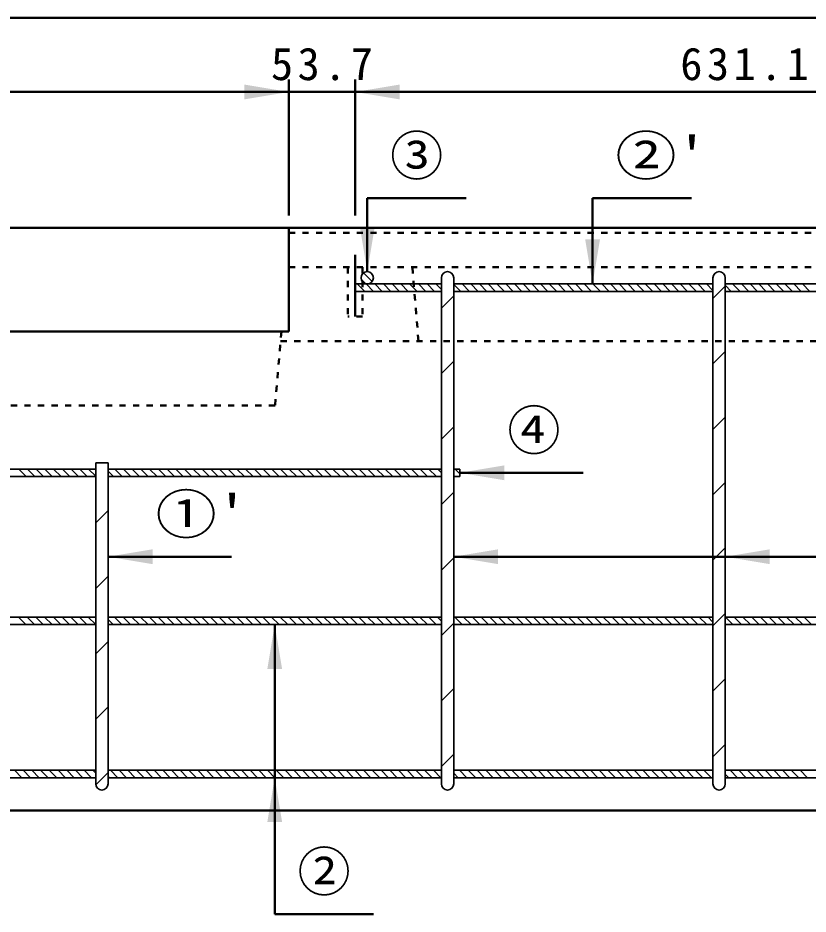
# Model space of a CAD drawing. Units: millimetres, scale not verified. Extents: x 100 to 4105, y 100 to 2870.
# Drawn here: x 2976 to 3616, y 1025 to 1751 of the extents above; entities that cross this region are included whole.
import ezdxf
from ezdxf.enums import TextEntityAlignment as Align

# ---------------------------------------------------------------- set-up
doc = ezdxf.new("R2010")
doc.units = ezdxf.units.MM
doc.header["$LTSCALE"] = 5
doc.linetypes.add('USER1', pattern=[13.4, 10, -1.2, 1, -1.2])
doc.linetypes.add('USER2', pattern=[2.2, 1, -1.2])
doc.layers.add('V-nasSTD', color=7, linetype='Continuous', lineweight=50)
doc.styles.add('ＭＳ ゴシック', font='')
doc.styles.get('ＭＳ ゴシック').set_extended_font_data('MS Gothic')

msp = doc.modelspace()

# ---------------------------------------------------------------- hatches: boundary and pattern name
at = {"layer": 'V-nasSTD'}
for points in [[(3159.85, 1685.38), (3195.85, 1691.38), (3159.85, 1697.38)], [(3285.55, 1697.38), (3249.55, 1691.38), (3285.55, 1685.38)], [(3265.35, 1581.88), (3259.35, 1545.88), (3253.35, 1581.88)], [(3447.85, 1571.88), (3441.85, 1535.88), (3435.85, 1571.88)], [(3370.35, 1388.88), (3334.35, 1382.88), (3370.35, 1376.88)], [(3085.35, 1320.872), (3049.35, 1314.872), (3085.35, 1308.872)], [(3365.35, 1320.872), (3329.35, 1314.872), (3365.35, 1308.872)], [(3585.35, 1320.872), (3549.35, 1314.872), (3585.35, 1308.872)], [(3190.35, 1223.88), (3184.35, 1259.88), (3178.35, 1223.88)], [(3190.35, 1099.88), (3184.35, 1135.88), (3178.35, 1099.88)]]:
    msp.add_hatch(color=256, dxfattribs=at).paths.add_polyline_path(points)

# ---------------------------------------------------------------- linework, layer by layer
for p, q in [((1934.35, 1751.38), (3934.35, 1751.38)), ((3195.85, 1591.38), (3195.85, 1701.38)), ((3249.55, 1591.38), (3249.55, 1701.38)), ((2672.85, 1691.38), (3195.85, 1691.38)), ((3195.85, 1691.38), (3249.55, 1691.38)), ((3249.55, 1691.38), (3880.65, 1691.38)), ((3259.35, 1605.38), (3259.35, 1545.88)), ((3259.35, 1605.38), (3339.35, 1605.38)), ((3441.85, 1605.38), (3441.85, 1535.88)), ((3441.85, 1605.38), (3521.85, 1605.38)), ((2672.85, 1581.38), (3195.85, 1581.38)), ((3195.85, 1581.38), (3934.35, 1581.38)), ((3195.85, 1581.38), (3195.85, 1497.38)), ((2672.85, 1497.38), (3195.85, 1497.38)), ((3334.35, 1382.88), (3434.35, 1382.88)), ((3049.35, 1314.872), (3149.35, 1314.872)), ((4037.35, 1314.872), (3329.35, 1314.872)), ((3184.35, 1025.38), (3184.35, 1259.88)), ((1934.35, 1109.38), (3934.35, 1109.38)), ((3184.35, 1025.38), (3264.35, 1025.38))]:
    msp.add_line(p, q, dxfattribs=at)
at = {"layer": 'V-nasSTD', "linetype": 'USER2'}
for p, q in [((3195.85, 1577.38), (3934.35, 1577.38)), ((3195.85, 1549.38), (3934.35, 1549.38)), ((3243.55, 1549.38), (3243.55, 1509.38)), ((3255.55, 1549.38), (3255.55, 1509.38)), ((3295.85, 1549.38), (3300.85, 1489.38)), ((3255.55, 1509.38), (3243.55, 1509.38)), ((3189.85, 1497.38), (3184.591, 1437.269)), ((3189.151, 1489.38), (3934.35, 1489.38)), ((3184.591, 1437.269), (2684.109, 1437.269))]:
    msp.add_line(p, q, dxfattribs=at)
at = {"layer": 'V-nasSTD', "linetype": 'USER1'}
msp.add_line((3249.55, 1559.38), (3249.55, 1509.38), dxfattribs=at)
at = {"layer": 'V-nasSTD', "lineweight": 35}
for p, q in [((3254.494, 1539.69), (3258.16, 1536.024)), ((3256.364, 1544.891), (3263.361, 1537.894)), ((3319.35, 1130.88), (3319.35, 1540.88)), ((3329.35, 1540.88), (3329.35, 1130.88)), ((3539.35, 1130.88), (3539.35, 1540.88)), ((3549.35, 1540.88), (3549.35, 1130.88)), ((3319.35, 1535.88), (3249.35, 1535.88)), ((3249.35, 1529.88), (3249.35, 1535.88)), ((3251.232, 1535.88), (3257.232, 1529.88)), ((3258.304, 1535.88), (3264.304, 1529.88)), ((3265.375, 1535.88), (3271.375, 1529.88)), ((3272.446, 1535.88), (3278.446, 1529.88)), ((3279.517, 1535.88), (3285.517, 1529.88)), ((3286.588, 1535.88), (3292.588, 1529.88)), ((3293.659, 1535.88), (3299.659, 1529.88)), ((3300.73, 1535.88), (3306.73, 1529.88)), ((3307.801, 1535.88), (3313.801, 1529.88)), ((3314.872, 1535.88), (3319.35, 1531.402)), ((3329.35, 1535.88), (3539.35, 1535.88)), ((3329.35, 1535.544), (3335.014, 1529.88)), ((3336.085, 1535.88), (3342.085, 1529.88)), ((3343.156, 1535.88), (3349.156, 1529.88)), ((3350.227, 1535.88), (3356.227, 1529.88)), ((3357.298, 1535.88), (3363.298, 1529.88)), ((3364.37, 1535.88), (3370.37, 1529.88)), ((3371.441, 1535.88), (3377.441, 1529.88)), ((3378.512, 1535.88), (3384.512, 1529.88)), ((3385.583, 1535.88), (3391.583, 1529.88)), ((3392.654, 1535.88), (3398.654, 1529.88)), ((3399.725, 1535.88), (3405.725, 1529.88)), ((3406.796, 1535.88), (3412.796, 1529.88)), ((3413.867, 1535.88), (3419.867, 1529.88)), ((3420.938, 1535.88), (3426.938, 1529.88)), ((3428.009, 1535.88), (3434.009, 1529.88)), ((3435.08, 1535.88), (3441.08, 1529.88)), ((3442.151, 1535.88), (3448.151, 1529.88)), ((3449.222, 1535.88), (3455.222, 1529.88)), ((3456.293, 1535.88), (3462.293, 1529.88)), ((3463.364, 1535.88), (3469.364, 1529.88)), ((3470.436, 1535.88), (3476.436, 1529.88)), ((3477.507, 1535.88), (3483.507, 1529.88)), ((3484.578, 1535.88), (3490.578, 1529.88)), ((3491.649, 1535.88), (3497.649, 1529.88)), ((3498.72, 1535.88), (3504.72, 1529.88)), ((3505.791, 1535.88), (3511.791, 1529.88)), ((3512.862, 1535.88), (3518.862, 1529.88)), ((3519.933, 1535.88), (3525.933, 1529.88)), ((3527.004, 1535.88), (3533.004, 1529.88)), ((3534.075, 1535.88), (3539.35, 1530.605)), ((3539.35, 1524.096), (3549.35, 1534.096)), ((3549.35, 1535.88), (3754.35, 1535.88)), ((3549.35, 1534.747), (3554.217, 1529.88)), ((3555.288, 1535.88), (3561.288, 1529.88)), ((3562.359, 1535.88), (3568.359, 1529.88)), ((3569.431, 1535.88), (3575.431, 1529.88)), ((3576.502, 1535.88), (3582.502, 1529.88)), ((3583.573, 1535.88), (3589.573, 1529.88)), ((3590.644, 1535.88), (3596.644, 1529.88)), ((3597.715, 1535.88), (3603.715, 1529.88)), ((3604.786, 1535.88), (3610.786, 1529.88)), ((3611.857, 1535.88), (3617.857, 1529.88)), ((3249.35, 1530.691), (3250.161, 1529.88)), ((3319.35, 1529.88), (3249.35, 1529.88)), ((3319.35, 1516.228), (3329.35, 1526.228)), ((3539.35, 1529.88), (3329.35, 1529.88)), ((3549.35, 1529.88), (3754.35, 1529.88)), ((3539.35, 1471.063), (3549.35, 1481.063)), ((3319.35, 1463.195), (3329.35, 1473.195)), ((3539.35, 1418.03), (3549.35, 1428.03)), ((3319.35, 1410.162), (3329.35, 1420.162)), ((3039.35, 1130.88), (3039.35, 1390.88)), ((3039.35, 1390.88), (3049.35, 1390.88)), ((3049.35, 1390.88), (3049.35, 1130.88)), ((2934.35, 1385.88), (3039.35, 1385.88)), ((2934.35, 1379.88), (3039.35, 1379.88)), ((2976.968, 1385.88), (2982.968, 1379.88)), ((2984.039, 1385.88), (2990.039, 1379.88)), ((2991.111, 1385.88), (2997.111, 1379.88)), ((2998.182, 1385.88), (3004.182, 1379.88)), ((3005.253, 1385.88), (3011.253, 1379.88)), ((3012.324, 1385.88), (3018.324, 1379.88)), ((3019.395, 1385.88), (3025.395, 1379.88)), ((3026.466, 1385.88), (3032.466, 1379.88)), ((3033.537, 1385.88), (3039.35, 1380.067)), ((3049.35, 1385.88), (3319.35, 1385.88)), ((3049.35, 1384.209), (3053.679, 1379.88)), ((3049.35, 1379.88), (3319.35, 1379.88)), ((3054.75, 1385.88), (3060.75, 1379.88)), ((3061.821, 1385.88), (3067.821, 1379.88)), ((3068.892, 1385.88), (3074.892, 1379.88)), ((3075.963, 1385.88), (3081.963, 1379.88)), ((3083.034, 1385.88), (3089.034, 1379.88)), ((3090.105, 1385.88), (3096.105, 1379.88)), ((3097.177, 1385.88), (3103.177, 1379.88)), ((3104.248, 1385.88), (3110.248, 1379.88)), ((3111.319, 1385.88), (3117.319, 1379.88)), ((3118.39, 1385.88), (3124.39, 1379.88)), ((3125.461, 1385.88), (3131.461, 1379.88)), ((3132.532, 1385.88), (3138.532, 1379.88)), ((3139.603, 1385.88), (3145.603, 1379.88)), ((3146.674, 1385.88), (3152.674, 1379.88)), ((3153.745, 1385.88), (3159.745, 1379.88)), ((3160.816, 1385.88), (3166.816, 1379.88)), ((3167.887, 1385.88), (3173.887, 1379.88)), ((3174.958, 1385.88), (3180.958, 1379.88)), ((3182.029, 1385.88), (3188.029, 1379.88)), ((3189.1, 1385.88), (3195.1, 1379.88)), ((3196.171, 1385.88), (3202.171, 1379.88)), ((3203.243, 1385.88), (3209.243, 1379.88)), ((3210.314, 1385.88), (3216.314, 1379.88)), ((3217.385, 1385.88), (3223.385, 1379.88)), ((3224.456, 1385.88), (3230.456, 1379.88)), ((3231.527, 1385.88), (3237.527, 1379.88)), ((3238.598, 1385.88), (3244.598, 1379.88)), ((3245.669, 1385.88), (3251.669, 1379.88)), ((3252.74, 1385.88), (3258.74, 1379.88)), ((3259.811, 1385.88), (3265.811, 1379.88)), ((3266.882, 1385.88), (3272.882, 1379.88)), ((3273.953, 1385.88), (3279.953, 1379.88)), ((3281.024, 1385.88), (3287.024, 1379.88)), ((3288.095, 1385.88), (3294.095, 1379.88)), ((3295.166, 1385.88), (3301.166, 1379.88)), ((3302.238, 1385.88), (3308.238, 1379.88)), ((3309.309, 1385.88), (3315.309, 1379.88)), ((3316.38, 1385.88), (3319.35, 1382.91)), ((3329.35, 1385.88), (3334.35, 1385.88)), ((3334.35, 1379.88), (3329.35, 1379.88)), ((3330.522, 1385.88), (3334.35, 1382.052)), ((3334.35, 1385.88), (3334.35, 1379.88)), ((3539.35, 1364.997), (3549.35, 1374.997)), ((3319.35, 1357.129), (3329.35, 1367.129)), ((3039.35, 1342.294), (3049.35, 1352.294)), ((3539.35, 1311.964), (3549.35, 1321.964)), ((3319.35, 1304.096), (3329.35, 1314.096)), ((3039.35, 1289.261), (3049.35, 1299.261)), ((2934.35, 1265.88), (3039.35, 1265.88)), ((2976.76, 1265.88), (2982.76, 1259.88)), ((2983.831, 1265.88), (2989.831, 1259.88)), ((2990.902, 1265.88), (2996.902, 1259.88)), ((2997.973, 1265.88), (3003.973, 1259.88)), ((3005.045, 1265.88), (3011.045, 1259.88)), ((3012.116, 1265.88), (3018.116, 1259.88)), ((3019.187, 1265.88), (3025.187, 1259.88)), ((3026.258, 1265.88), (3032.258, 1259.88)), ((3033.329, 1265.88), (3039.329, 1259.88)), ((3049.35, 1265.88), (3319.35, 1265.88)), ((3049.35, 1264.001), (3053.471, 1259.88)), ((3054.542, 1265.88), (3060.542, 1259.88)), ((3061.613, 1265.88), (3067.613, 1259.88)), ((3068.684, 1265.88), (3074.684, 1259.88)), ((3075.755, 1265.88), (3081.755, 1259.88)), ((3082.826, 1265.88), (3088.826, 1259.88)), ((3089.897, 1265.88), (3095.897, 1259.88)), ((3096.968, 1265.88), (3102.968, 1259.88)), ((3104.039, 1265.88), (3110.039, 1259.88)), ((3111.111, 1265.88), (3117.111, 1259.88)), ((3118.182, 1265.88), (3124.182, 1259.88)), ((3125.253, 1265.88), (3131.253, 1259.88)), ((3132.324, 1265.88), (3138.324, 1259.88)), ((3139.395, 1265.88), (3145.395, 1259.88)), ((3146.466, 1265.88), (3152.466, 1259.88)), ((3153.537, 1265.88), (3159.537, 1259.88)), ((3160.608, 1265.88), (3166.608, 1259.88)), ((3167.679, 1265.88), (3173.679, 1259.88)), ((3174.75, 1265.88), (3180.75, 1259.88)), ((3181.821, 1265.88), (3187.821, 1259.88)), ((3188.892, 1265.88), (3194.892, 1259.88)), ((3195.963, 1265.88), (3201.963, 1259.88)), ((3203.034, 1265.88), (3209.034, 1259.88)), ((3210.105, 1265.88), (3216.105, 1259.88)), ((3217.177, 1265.88), (3223.177, 1259.88)), ((3224.248, 1265.88), (3230.248, 1259.88)), ((3231.319, 1265.88), (3237.319, 1259.88)), ((3238.39, 1265.88), (3244.39, 1259.88)), ((3245.461, 1265.88), (3251.461, 1259.88)), ((3252.532, 1265.88), (3258.532, 1259.88)), ((3259.603, 1265.88), (3265.603, 1259.88)), ((3266.674, 1265.88), (3272.674, 1259.88)), ((3273.745, 1265.88), (3279.745, 1259.88)), ((3280.816, 1265.88), (3286.816, 1259.88)), ((3287.887, 1265.88), (3293.887, 1259.88)), ((3294.958, 1265.88), (3300.958, 1259.88)), ((3302.029, 1265.88), (3308.029, 1259.88)), ((3309.1, 1265.88), (3315.1, 1259.88)), ((3316.171, 1265.88), (3319.35, 1262.702)), ((3329.35, 1265.88), (3539.35, 1265.88)), ((3330.314, 1265.88), (3336.314, 1259.88)), ((3337.385, 1265.88), (3343.385, 1259.88)), ((3344.456, 1265.88), (3350.456, 1259.88)), ((3351.527, 1265.88), (3357.527, 1259.88)), ((3358.598, 1265.88), (3364.598, 1259.88)), ((3365.669, 1265.88), (3371.669, 1259.88)), ((3372.74, 1265.88), (3378.74, 1259.88)), ((3379.811, 1265.88), (3385.811, 1259.88)), ((3386.882, 1265.88), (3392.882, 1259.88)), ((3393.953, 1265.88), (3399.953, 1259.88)), ((3401.024, 1265.88), (3407.024, 1259.88)), ((3408.095, 1265.88), (3414.095, 1259.88)), ((3415.166, 1265.88), (3421.166, 1259.88)), ((3422.238, 1265.88), (3428.238, 1259.88)), ((3429.309, 1265.88), (3435.309, 1259.88)), ((3436.38, 1265.88), (3442.38, 1259.88)), ((3443.451, 1265.88), (3449.451, 1259.88)), ((3450.522, 1265.88), (3456.522, 1259.88)), ((3457.593, 1265.88), (3463.593, 1259.88)), ((3464.664, 1265.88), (3470.664, 1259.88)), ((3471.735, 1265.88), (3477.735, 1259.88)), ((3478.806, 1265.88), (3484.806, 1259.88)), ((3485.877, 1265.88), (3491.877, 1259.88)), ((3492.948, 1265.88), (3498.948, 1259.88)), ((3500.019, 1265.88), (3506.019, 1259.88)), ((3507.09, 1265.88), (3513.09, 1259.88)), ((3514.161, 1265.88), (3520.161, 1259.88)), ((3521.232, 1265.88), (3527.232, 1259.88)), ((3528.304, 1265.88), (3534.304, 1259.88)), ((3535.375, 1265.88), (3539.35, 1261.905)), ((3539.35, 1258.931), (3549.35, 1268.931)), ((3549.35, 1265.88), (3754.35, 1265.88)), ((3549.517, 1265.88), (3555.517, 1259.88)), ((3556.588, 1265.88), (3562.588, 1259.88)), ((3563.659, 1265.88), (3569.659, 1259.88)), ((3570.73, 1265.88), (3576.73, 1259.88)), ((3577.801, 1265.88), (3583.801, 1259.88)), ((3584.872, 1265.88), (3590.872, 1259.88)), ((3591.943, 1265.88), (3597.943, 1259.88)), ((3599.014, 1265.88), (3605.014, 1259.88)), ((3606.085, 1265.88), (3612.085, 1259.88)), ((3613.156, 1265.88), (3619.156, 1259.88)), ((2934.35, 1259.88), (3039.35, 1259.88)), ((3049.35, 1259.88), (3319.35, 1259.88)), ((3319.35, 1251.063), (3329.35, 1261.063)), ((3539.35, 1259.88), (3329.35, 1259.88)), ((3549.35, 1259.88), (3754.35, 1259.88)), ((3039.35, 1236.228), (3049.35, 1246.228)), ((3539.35, 1205.898), (3549.35, 1215.898)), ((3319.35, 1198.03), (3329.35, 1208.03)), ((3039.35, 1183.195), (3049.35, 1193.195)), ((3539.35, 1152.865), (3549.35, 1162.865)), ((3319.35, 1144.997), (3329.35, 1154.997)), ((2934.35, 1141.88), (3039.35, 1141.88)), ((2973.481, 1141.88), (2979.481, 1135.88)), ((2980.552, 1141.88), (2986.552, 1135.88)), ((2987.623, 1141.88), (2993.623, 1135.88)), ((2994.694, 1141.88), (3000.694, 1135.88)), ((3001.765, 1141.88), (3007.765, 1135.88)), ((3008.836, 1141.88), (3014.836, 1135.88)), ((3015.907, 1141.88), (3021.907, 1135.88)), ((3022.978, 1141.88), (3028.978, 1135.88)), ((3030.05, 1141.88), (3036.05, 1135.88)), ((3037.121, 1141.88), (3039.35, 1139.651)), ((3039.396, 1130.208), (3049.35, 1140.162)), ((3049.35, 1141.88), (3319.35, 1141.88)), ((3051.263, 1141.88), (3057.263, 1135.88)), ((3058.334, 1141.88), (3064.334, 1135.88)), ((3065.405, 1141.88), (3071.405, 1135.88)), ((3072.476, 1141.88), (3078.476, 1135.88)), ((3079.547, 1141.88), (3085.547, 1135.88)), ((3086.618, 1141.88), (3092.618, 1135.88)), ((3093.689, 1141.88), (3099.689, 1135.88)), ((3100.76, 1141.88), (3106.76, 1135.88)), ((3107.831, 1141.88), (3113.831, 1135.88)), ((3114.902, 1141.88), (3120.902, 1135.88)), ((3121.973, 1141.88), (3127.973, 1135.88)), ((3129.045, 1141.88), (3135.045, 1135.88)), ((3136.116, 1141.88), (3142.116, 1135.88)), ((3143.187, 1141.88), (3149.187, 1135.88)), ((3150.258, 1141.88), (3156.258, 1135.88)), ((3157.329, 1141.88), (3163.329, 1135.88)), ((3164.4, 1141.88), (3170.4, 1135.88)), ((3171.471, 1141.88), (3177.471, 1135.88)), ((3178.542, 1141.88), (3184.542, 1135.88)), ((3185.613, 1141.88), (3191.613, 1135.88)), ((3192.684, 1141.88), (3198.684, 1135.88)), ((3199.755, 1141.88), (3205.755, 1135.88)), ((3206.826, 1141.88), (3212.826, 1135.88)), ((3213.897, 1141.88), (3219.897, 1135.88)), ((3220.968, 1141.88), (3226.968, 1135.88)), ((3228.039, 1141.88), (3234.039, 1135.88)), ((3235.111, 1141.88), (3241.111, 1135.88)), ((3242.182, 1141.88), (3248.182, 1135.88)), ((3249.253, 1141.88), (3255.253, 1135.88)), ((3256.324, 1141.88), (3262.324, 1135.88)), ((3263.395, 1141.88), (3269.395, 1135.88)), ((3270.466, 1141.88), (3276.466, 1135.88)), ((3277.537, 1141.88), (3283.537, 1135.88)), ((3284.608, 1141.88), (3290.608, 1135.88)), ((3291.679, 1141.88), (3297.679, 1135.88)), ((3298.75, 1141.88), (3304.75, 1135.88)), ((3305.821, 1141.88), (3311.821, 1135.88)), ((3312.892, 1141.88), (3318.892, 1135.88)), ((3329.35, 1141.88), (3539.35, 1141.88)), ((3334.105, 1141.88), (3340.105, 1135.88)), ((3341.177, 1141.88), (3347.177, 1135.88)), ((3348.248, 1141.88), (3354.248, 1135.88)), ((3355.319, 1141.88), (3361.319, 1135.88)), ((3362.39, 1141.88), (3368.39, 1135.88)), ((3369.461, 1141.88), (3375.461, 1135.88)), ((3376.532, 1141.88), (3382.532, 1135.88)), ((3383.603, 1141.88), (3389.603, 1135.88)), ((3390.674, 1141.88), (3396.674, 1135.88)), ((3397.745, 1141.88), (3403.745, 1135.88)), ((3404.816, 1141.88), (3410.816, 1135.88)), ((3411.887, 1141.88), (3417.887, 1135.88)), ((3418.958, 1141.88), (3424.958, 1135.88)), ((3426.029, 1141.88), (3432.029, 1135.88)), ((3433.1, 1141.88), (3439.1, 1135.88)), ((3440.171, 1141.88), (3446.171, 1135.88)), ((3447.243, 1141.88), (3453.243, 1135.88)), ((3454.314, 1141.88), (3460.314, 1135.88)), ((3461.385, 1141.88), (3467.385, 1135.88)), ((3468.456, 1141.88), (3474.456, 1135.88)), ((3475.527, 1141.88), (3481.527, 1135.88)), ((3482.598, 1141.88), (3488.598, 1135.88)), ((3489.669, 1141.88), (3495.669, 1135.88)), ((3496.74, 1141.88), (3502.74, 1135.88)), ((3503.811, 1141.88), (3509.811, 1135.88)), ((3510.882, 1141.88), (3516.882, 1135.88)), ((3517.953, 1141.88), (3523.953, 1135.88)), ((3525.024, 1141.88), (3531.024, 1135.88)), ((3532.095, 1141.88), (3538.095, 1135.88)), ((3549.35, 1141.88), (3754.35, 1141.88)), ((3553.309, 1141.88), (3559.309, 1135.88)), ((3560.38, 1141.88), (3566.38, 1135.88)), ((3567.451, 1141.88), (3573.451, 1135.88)), ((3574.522, 1141.88), (3580.522, 1135.88)), ((3581.593, 1141.88), (3587.593, 1135.88)), ((3588.664, 1141.88), (3594.664, 1135.88)), ((3595.735, 1141.88), (3601.735, 1135.88)), ((3602.806, 1141.88), (3608.806, 1135.88)), ((3609.877, 1141.88), (3615.877, 1135.88)), ((2934.35, 1135.88), (3039.35, 1135.88)), ((3049.35, 1136.722), (3050.192, 1135.88)), ((3049.35, 1135.88), (3319.35, 1135.88)), ((3329.35, 1139.564), (3333.034, 1135.88)), ((3539.35, 1135.88), (3329.35, 1135.88)), ((3549.35, 1138.768), (3552.238, 1135.88)), ((3549.35, 1135.88), (3754.35, 1135.88))]:
    msp.add_line(p, q, dxfattribs=at)
msp.add_circle((3259.35, 1540.88), 5, dxfattribs=at)
for centre, start, end in [((3324.35, 1540.88), 0, 180), ((3544.35, 1540.88), 0, 180), ((3044.35, 1130.88), 180, 0), ((3324.35, 1130.88), 180, 0), ((3544.35, 1130.88), 180, 0)]:
    msp.add_arc(centre, 5, start, end, dxfattribs=at)

# ---------------------------------------------------------------- texts
at = {"layer": 'V-nasSTD', "style": 'ＭＳ ゴシック'}
for s, p in [('③', (3277.75, 1655.58)), ('④', (3372.75, 1433.08)), ('②', (3202.75, 1075.58))]:
    msp.add_text(s, height=31.67, dxfattribs=at).set_placement(p, align=Align.TOP_LEFT)
at = {"layer": 'V-nasSTD', "style": 'ＭＳ ゴシック', "width": 1.15}
for s, p in [("②'", (3460.25, 1655.58)), ("①'", (3087.75, 1365.072))]:
    msp.add_text(s, height=31.67, dxfattribs=at).set_placement(p, align=Align.TOP_LEFT)
at = {"layer": 'V-nasSTD', "char_height": 26.39, "attachment_point": 1, "style": 'ＭＳ ゴシック'}
for s, insert in [('\\T1.2;53.7', (3181.3, 1727.38)), ('\\T1.2;631.1', (3512.9, 1727.38))]:
    msp.add_mtext(s, dxfattribs=dict(at, insert=insert))

doc.saveas('drawing.dxf')
